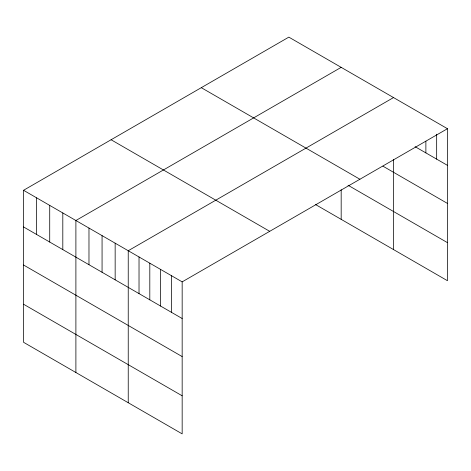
<?xml version="1.0" encoding="UTF-8"?>
<svg xmlns="http://www.w3.org/2000/svg" width="471" height="471" viewBox="0 0 471 471"><rect width="100%" height="100%" fill="white"/><g stroke="black" fill="none" stroke-linecap="round" stroke-linejoin="round"><path stroke-width="0.71" d="M447.45 128.707L182.165 281.87L182.165 433.868L23.55 342.293L23.55 190.29L288.835 37.132L447.45 128.707L447.45 280.71L315.629 204.602M341.175 67.353L75.896 220.51L75.896 372.514M393.52 97.574L128.236 250.731L128.236 402.734M415.092 146.675L447.45 165.356M382.929 166.169L447.45 203.419M201.288 87.677L359.909 179.251M348.034 185.244L447.45 242.642M111.091 139.752L269.712 231.326M23.55 190.29L182.165 281.87M23.55 226.94L182.165 318.514M23.55 265.002L182.165 356.582M23.55 304.225L182.165 395.799M436.664 134.211L436.664 159.127M425.878 141.176L425.878 152.898M393.52 159.598L393.52 249.571M341.175 189.742L341.175 219.351M171.379 275.641L171.379 312.285M160.593 269.412L160.593 306.062M149.807 263.189L149.807 299.833M139.022 256.96L139.022 293.604M115.154 243.177L115.154 279.821M102.066 235.624L102.066 272.267M88.978 228.07L88.978 264.714M62.808 212.957L62.808 249.601M49.72 205.403L49.72 242.047M36.638 197.849L36.638 234.493"/></g></svg>
